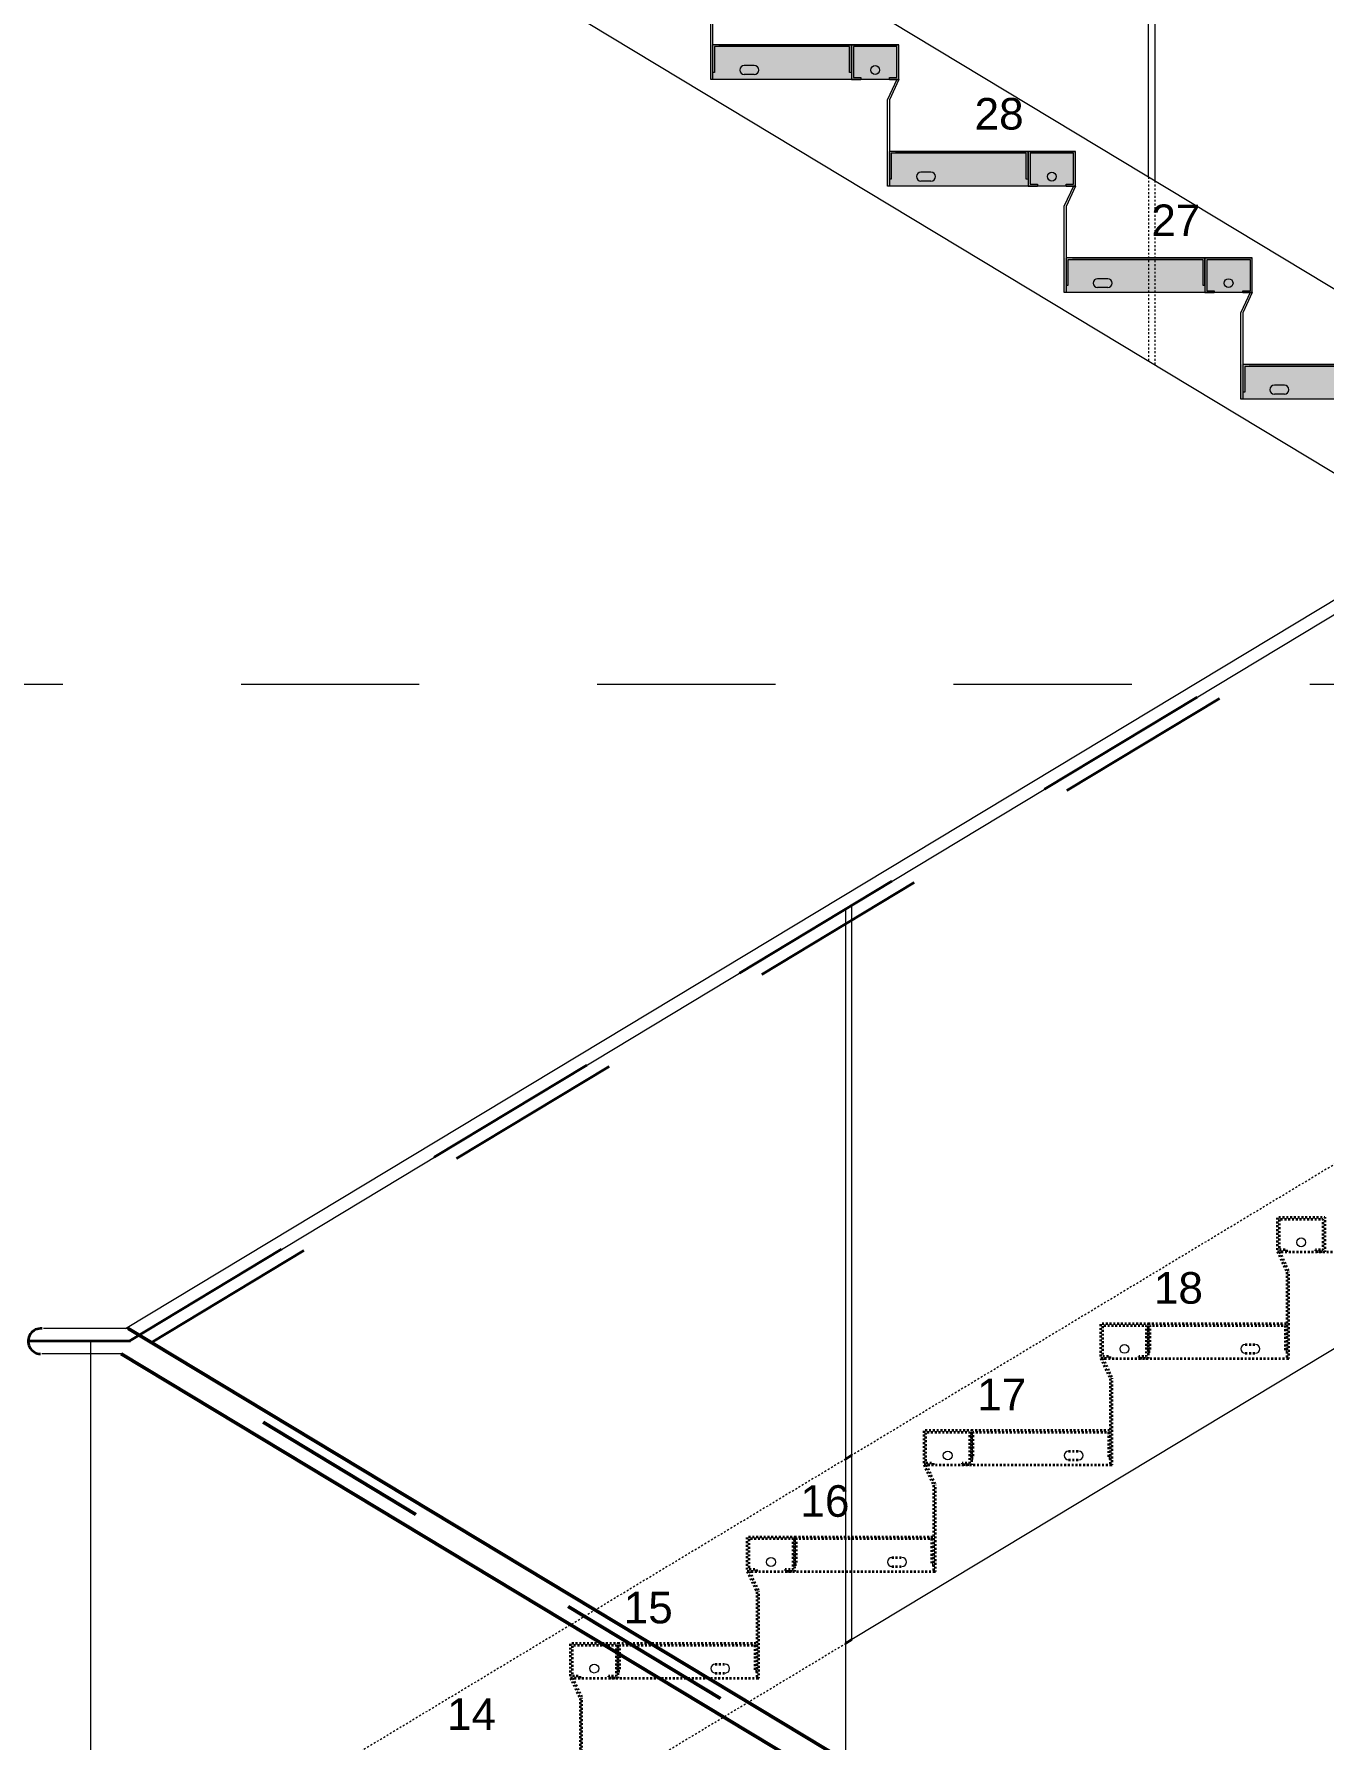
# Model space of a CAD drawing. Header units: millimetres. Extents: x -48147 to 1468943, y -496296 to 18123.
# Drawn here: x 1417504 to 1419547, y -488918 to -486216 of the extents above; entities that cross this region are included whole.
import ezdxf
from ezdxf.enums import TextEntityAlignment as Align

# ---------------------------------------------------------------- set-up
doc = ezdxf.new("R2010")
doc.units = ezdxf.units.MM
doc.header["$MEASUREMENT"] = 0
for name, pattern in [('3MM-HIDDEN', [6, 3, -3]), ('Dashed', [2822.222233, 1411.111116, -1411.111116]), ('Double Dashed', [1093.611073, 529.166651, -211.666656, 141.111112, -211.666656]), ('Wipeout_Contour', [1000, 0, -1000])]:
    doc.linetypes.add(name, pattern=pattern)
for name, color, linetype, lineweight, true_color in [('0_Pen_No__105', 7, 'Continuous', 15, 0xa6a6a6), ('A-30-M_Stair_Pen_No__102', 7, 'Continuous', 15, 0xcccccc), ('A-30-M_Stair_Pen_No__81', 7, 'Continuous', 20, 0x6a6a6a), ('A-30-M_Stair_Pen_No__82', 7, 'Continuous', 20, 0xaaaaaa), ('New_A-15-MG_Structural_Grid_Phase_2_Pen_No__222', 7, 'Continuous', 13, 0x65af33)]:
    doc.layers.add(name, color=color, linetype=linetype, lineweight=lineweight, true_color=true_color)
for name, color, linetype, lineweight in [('A-20-M_Floor_Slab_Pen_No__101', 252, 'Continuous', 15), ('A-20-M_Floor_Slab_Pen_No__121', 255, 'Continuous', 0), ('A-230-M_FLOOR.IFC Import_Pen_No__89', 8, 'Continuous', 20), ('A-30-M_Stair_Pen_No__22', 8, 'Continuous', 50), ('A-30-M_Stair_Pen_No__42', 8, 'Continuous', 35), ('New_A-20-M_Ceiling_Pen_No__89', 8, 'Continuous', 20), ('New_A-25-M_Wall_Int_Pen_No__87', 8, 'Continuous', 20), ('New_A-30-M_Stair_Pen_No__1', 7, 'Continuous', 13), ('New_A-30-M_Stair_Pen_No__171', 1, 'Continuous', 5), ('New_A-30-M_Stair_Pen_No__192', 7, 'Continuous', 13), ('New_A-30-M_Stair_Pen_No__42', 8, 'Continuous', 35), ('S-280-M_STRUCT_FRAME.IFC Import_Pen_No__90', 8, 'Continuous', 20)]:
    doc.layers.add(name, color=color, linetype=linetype, lineweight=lineweight)
for name, color, linetype in [('A-230-M_FLOOR.IFC Import', 7, 'Continuous'), ('A-95-P_Drawing', 7, 'Continuous'), ('New_A-15-MG_Structural_Grid_Phase_2', 7, 'Continuous'), ('New_A-20-M_Ceiling', 7, 'Continuous'), ('New_A-20-M_Floor_Slab', 7, 'Continuous'), ('New_A-25-M_Wall_Int', 7, 'Continuous'), ('New_A-30-M_Stair', 7, 'Continuous'), ('S-280-M_STRUCT_FRAME.IFC Import', 7, 'Continuous')]:
    doc.layers.add(name, color=color, linetype=linetype)
doc.styles.add('GENERATED_STYLE_2', font='')
doc.styles.get('GENERATED_STYLE_2').set_extended_font_data('Swis721 BT')

# ---------------------------------------------------------------- blocks, each defined once
blk = doc.blocks.new('Section Elem_48_1', base_point=(1411454.5, -491295.5))
at = {"color": 254, "linetype": 'Wipeout_Contour', "lineweight": 0, "ltscale": 5995341.03272038}
blk.add_wipeout([(1415610.4, -487245.5), (1415610.4, -487545.5), (1418890.9, -487545.5), (1419388.7, -487245.5)], dxfattribs=at).dxf.layer = 'New_A-20-M_Floor_Slab'
blk = doc.blocks.new('Section Elem_200_1', base_point=(1411454.5, -491295.5))
at = {"color": 254, "linetype": 'Wipeout_Contour', "lineweight": 0, "ltscale": 46471398.40037728}
blk.add_wipeout([(1415610.4, -487245.5), (1419388.7, -487245.5), (1420601.9, -486514.4), (1420676.9, -486514.4), (1420676.9, -486514.5), (1420676.9, -487245.5), (1420874, -487245.5), (1420881.9, -487240.8), (1420881.9, -487245.5), (1421181.9, -487245.5), (1421181.9, -484670.5), (1418310.9, -484670.5), (1417201.9, -485338.9), (1416984.9, -485474.5), (1416984.9, -485507.6), (1416976.9, -485507.6), (1416976.9, -485474.5), (1416957, -485486.5), (1416957, -485518), (1416959.2, -485523.4), (1416964.6, -485525.6), (1417027.1, -485525.6), (1417027.1, -485536.5), (1416880.7, -485536.5), (1416880.7, -485525.6), (1416943.1, -485525.6), (1416948.5, -485523.4), (1416950.7, -485518), (1416950.7, -485490.3), (1416921.9, -485507.6), (1415610.4, -485507.6)], dxfattribs=at).dxf.layer = 'New_A-25-M_Wall_Int'
at = {"layer": 'New_A-25-M_Wall_Int_Pen_No__87', "linetype": 'Continuous'}
blk.add_line((1415610.4, -487245.5), (1419388.7, -487245.5), dxfattribs=at)
blk = doc.blocks.new('Section Elem_299_1', base_point=(1411454.5, -491295.5))
at = {"color": 254, "linetype": 'Wipeout_Contour', "lineweight": 0, "ltscale": 5994134.799866906}
blk.add_wipeout([(1417521.9, -488370.7), (1415610.4, -488370.7), (1415610.4, -489265.8), (1417521.9, -489265.8)], dxfattribs=at).dxf.layer = 'New_A-30-M_Stair'
at = {"color": 254, "linetype": 'Wipeout_Contour', "lineweight": 0, "ltscale": 6001343.76304096}
blk.add_wipeout([(1418641.9, -488595.4), (1418408.4, -488736.1), (1418408.5, -488736.2), (1418641.9, -488595.5)], dxfattribs=at).dxf.layer = 'New_A-30-M_Stair'
at = {"color": 254, "linetype": 'Wipeout_Contour', "lineweight": 0, "ltscale": 6003283.470736679}
blk.add_wipeout([(1418921.9, -489045.7), (1418641.9, -488877), (1418641.9, -489772), (1418921.9, -489940.8)], dxfattribs=at).dxf.layer = 'New_A-30-M_Stair'
at = {"color": 254, "linetype": 'Wipeout_Contour', "lineweight": 0, "ltscale": 11995867.35877579}
blk.add_wipeout([(1417521.9, -489265.8), (1417626.9, -489202.5), (1417634.9, -489197.6), (1417634.9, -488356.9), (1417634.9, -488356.8), (1417634.9, -488307.3), (1417798.4, -488204.1), (1417521.9, -488370.7)], dxfattribs=at).dxf.layer = 'New_A-30-M_Stair'
at = {"color": 254, "linetype": 'Wipeout_Contour', "lineweight": 0, "ltscale": 6002113.181327321}
blk.add_wipeout([(1418641.9, -488595.5), (1418921.9, -488426.8), (1418921.9, -488426.7), (1418641.9, -488595.4)], dxfattribs=at).dxf.layer = 'New_A-30-M_Stair'
at = {"color": 254, "linetype": 'Wipeout_Contour', "lineweight": 0, "ltscale": 6002952.496671389}
blk.add_wipeout([(1418921.9, -488426.8), (1419201.9, -488258), (1419201.9, -488257.9), (1418921.9, -488426.7)], dxfattribs=at).dxf.layer = 'New_A-30-M_Stair'
at = {"color": 254, "linetype": 'Wipeout_Contour', "lineweight": 0, "ltscale": 5993550.81436906}
blk.add_wipeout([(1417521.9, -488370.6), (1415610.4, -488370.6), (1415610.4, -488370.7), (1417521.9, -488370.7)], dxfattribs=at).dxf.layer = 'New_A-30-M_Stair'
at = {"color": 254, "linetype": 'Wipeout_Contour', "lineweight": 0, "ltscale": 6003791.979505398}
blk.add_wipeout([(1419201.9, -488258), (1419481.9, -488089.3), (1419481.9, -488089.2), (1419201.9, -488257.9)], dxfattribs=at).dxf.layer = 'New_A-30-M_Stair'
at = {"color": 254, "linetype": 'Wipeout_Contour', "lineweight": 0, "ltscale": 5997581.97541862}
blk.add_wipeout([(1417521.9, -488370.6), (1417521.9, -488370.7), (1417798.5, -488204), (1417801.9, -488201.9)], dxfattribs=at).dxf.layer = 'New_A-30-M_Stair'
at = {"layer": 'New_A-30-M_Stair_Pen_No__1', "linetype": 'Continuous'}
blk.add_line((1415610.4, -488370.6), (1417521.9, -488370.6), dxfattribs=at)
at = {"color": 254, "linetype": 'Wipeout_Contour', "lineweight": 0, "ltscale": 6004631.629759104}
blk.add_wipeout([(1419481.9, -488089.3), (1419761.9, -487920.5), (1419761.9, -487920.4), (1419481.9, -488089.2)], dxfattribs=at).dxf.layer = 'New_A-30-M_Stair'
at = {"color": 254, "linetype": 'Wipeout_Contour', "lineweight": 0, "ltscale": 4498217.896825155}
blk.add_wipeout([(1417653.3, -488370.6), (1417642.9, -488356.8), (1417642.8, -488356.8)], dxfattribs=at).dxf.layer = 'New_A-30-M_Stair'
at = {"color": 254, "linetype": 'Wipeout_Contour', "lineweight": 0, "ltscale": 4498170.44341221}
blk.add_wipeout([(1417642.9, -488356.8), (1417642.9, -488307.3), (1417642.8, -488307.3)], dxfattribs=at).dxf.layer = 'New_A-30-M_Stair'
at = {"color": 254, "linetype": 'Wipeout_Contour', "lineweight": 0, "ltscale": 4498187.742752837}
blk.add_wipeout([(1417642.9, -488356.8), (1417642.8, -488307.3), (1417642.8, -488356.8)], dxfattribs=at).dxf.layer = 'New_A-30-M_Stair'
at = {"color": 254, "linetype": 'Wipeout_Contour', "lineweight": 0, "ltscale": 4498271.610155072}
blk.add_wipeout([(1417642.9, -488307.3), (1417801.9, -488201.9), (1417642.8, -488307.3)], dxfattribs=at).dxf.layer = 'New_A-30-M_Stair'
at = {"color": 254, "linetype": 'Wipeout_Contour', "lineweight": 0, "ltscale": 4498210.000382439}
blk.add_wipeout([(1417653.3, -488370.6), (1417642.8, -488356.8), (1417635, -488356.8)], dxfattribs=at).dxf.layer = 'New_A-30-M_Stair'
at = {"color": 254, "linetype": 'Wipeout_Contour', "lineweight": 0, "ltscale": 4498162.879520569}
blk.add_wipeout([(1417642.8, -488356.8), (1417642.8, -488307.3), (1417635, -488307.3)], dxfattribs=at).dxf.layer = 'New_A-30-M_Stair'
at = {"color": 254, "linetype": 'Wipeout_Contour', "lineweight": 0, "ltscale": 4498172.815712992}
blk.add_wipeout([(1417642.8, -488356.8), (1417635, -488307.3), (1417635, -488356.8)], dxfattribs=at).dxf.layer = 'New_A-30-M_Stair'
at = {"color": 254, "linetype": 'Wipeout_Contour', "lineweight": 0, "ltscale": 4498264.069060641}
blk.add_wipeout([(1417642.8, -488307.3), (1417801.9, -488201.9), (1417635, -488307.3)], dxfattribs=at).dxf.layer = 'New_A-30-M_Stair'
at = {"color": 254, "linetype": 'Wipeout_Contour', "lineweight": 0, "ltscale": 4498202.905736418}
blk.add_wipeout([(1417653.3, -488370.6), (1417635, -488356.8), (1417634.9, -488356.8)], dxfattribs=at).dxf.layer = 'New_A-30-M_Stair'
at = {"color": 254, "linetype": 'Wipeout_Contour', "lineweight": 0, "ltscale": 4498147.952487359}
blk.add_wipeout([(1417635, -488356.8), (1417635, -488307.3), (1417634.9, -488307.3)], dxfattribs=at).dxf.layer = 'New_A-30-M_Stair'
at = {"color": 254, "linetype": 'Wipeout_Contour', "lineweight": 0, "ltscale": 4498165.2518878}
blk.add_wipeout([(1417635, -488356.8), (1417634.9, -488307.3), (1417634.9, -488356.8)], dxfattribs=at).dxf.layer = 'New_A-30-M_Stair'
at = {"color": 254, "linetype": 'Wipeout_Contour', "lineweight": 0, "ltscale": 4498256.616165702}
blk.add_wipeout([(1417635, -488307.3), (1417801.9, -488201.9), (1417634.9, -488307.3)], dxfattribs=at).dxf.layer = 'New_A-30-M_Stair'
at = {"color": 254, "linetype": 'Wipeout_Contour', "lineweight": 0, "ltscale": 7497259.346667795}
blk.add_wipeout([(1417642.9, -488307.4), (1417642.9, -488356.8), (1417653.3, -488370.6), (1417801.9, -488370.6), (1417801.9, -488202)], dxfattribs=at).dxf.layer = 'New_A-30-M_Stair'
at = {"color": 254, "linetype": 'Wipeout_Contour', "lineweight": 0, "ltscale": 5998643.515026594}
blk.add_wipeout([(1417801.9, -488370.6), (1418081.9, -488539.4), (1418081.9, -488033.2), (1417801.9, -488202)], dxfattribs=at).dxf.layer = 'New_A-30-M_Stair'
at = {"color": 254, "linetype": 'Wipeout_Contour', "lineweight": 0, "ltscale": 5999702.597392959}
blk.add_wipeout([(1418081.9, -488539.4), (1418361.9, -488708.1), (1418361.9, -487864.5), (1418081.9, -488033.2)], dxfattribs=at).dxf.layer = 'New_A-30-M_Stair'
at = {"color": 254, "linetype": 'Wipeout_Contour', "lineweight": 0, "ltscale": 5997772.115079066}
blk.add_wipeout([(1417642.9, -488307.4), (1417801.9, -488202), (1417801.9, -488201.9), (1417642.9, -488307.3)], dxfattribs=at).dxf.layer = 'New_A-30-M_Stair'
at = {"color": 254, "linetype": 'Wipeout_Contour', "lineweight": 0, "ltscale": 7500919.01672959}
blk.add_wipeout([(1418641.9, -487695.7), (1418361.9, -487864.5), (1418361.9, -488708.1), (1418408.4, -488736.1), (1418641.9, -488595.4)], dxfattribs=at).dxf.layer = 'New_A-30-M_Stair'
at = {"color": 254, "linetype": 'Wipeout_Contour', "lineweight": 0, "ltscale": 5998423.746164233}
blk.add_wipeout([(1417801.9, -488202), (1418081.9, -488033.2), (1418081.9, -488033.1), (1417801.9, -488201.9)], dxfattribs=at).dxf.layer = 'New_A-30-M_Stair'
at = {"layer": 'New_A-30-M_Stair_Pen_No__1', "linetype": 'Continuous'}
for p in [(1417634.9, -488307.3), (1417635, -488307.3), (1417642.8, -488307.3), (1417642.9, -488307.3)]:
    blk.add_line(p, (1417801.9, -488201.9), dxfattribs=at)
at = {"color": 254, "linetype": 'Wipeout_Contour', "lineweight": 0, "ltscale": 6001527.787275897}
blk.add_wipeout([(1418641.9, -488595.4), (1418921.9, -488426.7), (1418921.9, -487527), (1418641.9, -487695.7)], dxfattribs=at).dxf.layer = 'New_A-30-M_Stair'
at = {"color": 254, "linetype": 'Wipeout_Contour', "lineweight": 0, "ltscale": 5999263.127538931}
blk.add_wipeout([(1418081.9, -488033.2), (1418361.9, -487864.5), (1418361.9, -487864.4), (1418081.9, -488033.1)], dxfattribs=at).dxf.layer = 'New_A-30-M_Stair'
at = {"color": 254, "linetype": 'Wipeout_Contour', "lineweight": 0, "ltscale": 6002004.58567966}
blk.add_wipeout([(1418641.9, -488877), (1418361.9, -488708.2), (1418361.9, -489603.3), (1418641.9, -489772)], dxfattribs=at).dxf.layer = 'New_A-30-M_Stair'
at = {"layer": 'New_A-30-M_Stair_Pen_No__1', "linetype": 'Continuous'}
blk.add_line((1417801.9, -488201.9), (1418081.9, -488033.1), dxfattribs=at)
at = {"color": 254, "linetype": 'Wipeout_Contour', "lineweight": 0, "ltscale": 6002367.386878802}
blk.add_wipeout([(1418921.9, -488426.7), (1419201.9, -488257.9), (1419201.9, -487358.2), (1418921.9, -487527)], dxfattribs=at).dxf.layer = 'New_A-30-M_Stair'
at = {"color": 254, "linetype": 'Wipeout_Contour', "lineweight": 0, "ltscale": 6000102.676437884}
blk.add_wipeout([(1418361.9, -487864.5), (1418641.9, -487695.7), (1418641.9, -487695.6), (1418361.9, -487864.4)], dxfattribs=at).dxf.layer = 'New_A-30-M_Stair'
at = {"color": 254, "linetype": 'Wipeout_Contour', "lineweight": 0, "ltscale": 6000725.713057533}
blk.add_wipeout([(1418081.9, -489434.5), (1418361.9, -489603.3), (1418361.9, -488708.2), (1418081.9, -488539.5)], dxfattribs=at).dxf.layer = 'New_A-30-M_Stair'
at = {"color": 254, "linetype": 'Wipeout_Contour', "lineweight": 0, "ltscale": 6002699.670785192}
blk.add_wipeout([(1418641.9, -488877), (1418921.9, -489045.7), (1418921.9, -489045.6), (1418641.9, -488876.9)], dxfattribs=at).dxf.layer = 'New_A-30-M_Stair'
at = {"layer": 'New_A-30-M_Stair_Pen_No__1', "linetype": 'Continuous'}
blk.add_line((1418081.9, -488033.1), (1418361.9, -487864.4), dxfattribs=at)
at = {"color": 254, "linetype": 'Wipeout_Contour', "lineweight": 0, "ltscale": 6003207.153908448}
blk.add_wipeout([(1419201.9, -488257.9), (1419481.9, -488089.2), (1419481.9, -487189.5), (1419201.9, -487358.2)], dxfattribs=at).dxf.layer = 'New_A-30-M_Stair'
at = {"color": 254, "linetype": 'Wipeout_Contour', "lineweight": 0, "ltscale": 6000942.392866068}
blk.add_wipeout([(1418641.9, -487695.7), (1418921.9, -487527), (1418921.9, -487526.9), (1418641.9, -487695.6)], dxfattribs=at).dxf.layer = 'New_A-30-M_Stair'
at = {"color": 254, "linetype": 'Wipeout_Contour', "lineweight": 0, "ltscale": 5999446.852808069}
blk.add_wipeout([(1418081.9, -488539.5), (1417801.9, -488370.7), (1417801.9, -489265.8), (1418081.9, -489434.5)], dxfattribs=at).dxf.layer = 'New_A-30-M_Stair'
at = {"color": 254, "linetype": 'Wipeout_Contour', "lineweight": 0, "ltscale": 6001420.86267349}
blk.add_wipeout([(1418361.9, -488708.2), (1418641.9, -488877), (1418641.9, -488876.9), (1418361.9, -488708.1)], dxfattribs=at).dxf.layer = 'New_A-30-M_Stair'
at = {"layer": 'New_A-30-M_Stair_Pen_No__1', "linetype": 'Continuous'}
blk.add_line((1418361.9, -487864.4), (1418641.9, -487695.6), dxfattribs=at)
at = {"color": 254, "linetype": 'Wipeout_Contour', "lineweight": 0, "ltscale": 6004047.088294584}
blk.add_wipeout([(1419481.9, -488089.2), (1419761.9, -487920.4), (1419761.9, -487020.7), (1419481.9, -487189.5)], dxfattribs=at).dxf.layer = 'New_A-30-M_Stair'
at = {"color": 254, "linetype": 'Wipeout_Contour', "lineweight": 0, "ltscale": 6001782.276728073}
blk.add_wipeout([(1418921.9, -487527), (1419201.9, -487358.2), (1419201.9, -487358.1), (1418921.9, -487526.9)], dxfattribs=at).dxf.layer = 'New_A-30-M_Stair'
at = {"color": 254, "linetype": 'Wipeout_Contour', "lineweight": 0, "ltscale": 5998526.410438105}
blk.add_wipeout([(1417653.3, -489265.8), (1417801.9, -489265.8), (1417801.9, -488370.7), (1417653.3, -488370.7)], dxfattribs=at).dxf.layer = 'New_A-30-M_Stair'
at = {"color": 254, "linetype": 'Wipeout_Contour', "lineweight": 0, "ltscale": 6000142.067032392}
blk.add_wipeout([(1418081.9, -488539.5), (1418361.9, -488708.2), (1418361.9, -488708.1), (1418081.9, -488539.4)], dxfattribs=at).dxf.layer = 'New_A-30-M_Stair'
at = {"color": 254, "linetype": 'Wipeout_Contour', "lineweight": 0, "ltscale": 4501186.522185448}
blk.add_wipeout([(1418641.9, -488595.5), (1418408.5, -488736.2), (1418641.9, -488876.9)], dxfattribs=at).dxf.layer = 'New_A-30-M_Stair'
at = {"layer": 'New_A-30-M_Stair_Pen_No__1', "linetype": 'Continuous'}
blk.add_line((1418641.9, -487695.6), (1418921.9, -487526.9), dxfattribs=at)
at = {"color": 254, "linetype": 'Wipeout_Contour', "lineweight": 0, "ltscale": 6002622.327953619}
blk.add_wipeout([(1419201.9, -487358.2), (1419481.9, -487189.5), (1419481.9, -487189.4), (1419201.9, -487358.1)], dxfattribs=at).dxf.layer = 'New_A-30-M_Stair'
at = {"color": 254, "linetype": 'Wipeout_Contour', "lineweight": 0, "ltscale": 7497906.793094684}
blk.add_wipeout([(1417634.9, -489251.9), (1417651.3, -489265.8), (1417653.3, -489265.8), (1417653.3, -488370.7), (1417634.9, -488356.9)], dxfattribs=at).dxf.layer = 'New_A-30-M_Stair'
at = {"color": 254, "linetype": 'Wipeout_Contour', "lineweight": 0, "ltscale": 5998863.28379457}
blk.add_wipeout([(1417801.9, -488370.7), (1418081.9, -488539.5), (1418081.9, -488539.4), (1417801.9, -488370.6)], dxfattribs=at).dxf.layer = 'New_A-30-M_Stair'
at = {"color": 254, "linetype": 'Wipeout_Contour', "lineweight": 0, "ltscale": 7502819.512474227}
blk.add_wipeout([(1418641.9, -488595.5), (1418641.9, -488876.9), (1418646.7, -488879.8), (1418921.9, -488713.9), (1418921.9, -488426.8)], dxfattribs=at).dxf.layer = 'New_A-30-M_Stair'
at = {"layer": 'New_A-30-M_Stair_Pen_No__1', "linetype": 'Continuous'}
for p, q in [((1418921.9, -487526.9), (1419201.9, -487358.1)), ((1418361.9, -488708.1), (1418081.9, -488539.4)), ((1418408.5, -488736.2), (1418641.9, -488595.5)), ((1418641.9, -488876.9), (1418361.9, -488708.1)), ((1418921.9, -489045.6), (1418641.9, -488876.9))]:
    blk.add_line(p, q, dxfattribs=at)
at = {"color": 254, "linetype": 'Wipeout_Contour', "lineweight": 0, "ltscale": 6003462.546472446}
blk.add_wipeout([(1419481.9, -487189.5), (1419761.9, -487020.7), (1419761.9, -487020.6), (1419481.9, -487189.4)], dxfattribs=at).dxf.layer = 'New_A-30-M_Stair'
at = {"color": 254, "linetype": 'Wipeout_Contour', "lineweight": 0, "ltscale": 6003139.476015134}
blk.add_wipeout([(1418921.9, -488426.8), (1418921.9, -488713.9), (1419201.9, -488545.1), (1419201.9, -488258)], dxfattribs=at).dxf.layer = 'New_A-30-M_Stair'
at = {"color": 254, "linetype": 'Wipeout_Contour', "lineweight": 0, "ltscale": 5997942.852626073}
blk.add_wipeout([(1417653.3, -488370.7), (1417801.9, -488370.7), (1417801.9, -488370.6), (1417653.3, -488370.6)], dxfattribs=at).dxf.layer = 'New_A-30-M_Stair'
at = {"layer": 'New_A-30-M_Stair_Pen_No__1', "linetype": 'Continuous'}
for p, q in [((1419481.9, -487189.4), (1419761.9, -487020.6)), ((1419201.9, -487358.1), (1419481.9, -487189.4)), ((1418081.9, -488539.4), (1417801.9, -488370.6)), ((1418641.9, -488595.5), (1418921.9, -488426.8)), ((1418646.7, -488879.8), (1418921.9, -488713.9))]:
    blk.add_line(p, q, dxfattribs=at)
at = {"color": 254, "linetype": 'Wipeout_Contour', "lineweight": 0, "ltscale": 6003978.868110752}
blk.add_wipeout([(1419201.9, -488258), (1419201.9, -488545.1), (1419481.9, -488376.4), (1419481.9, -488089.3)], dxfattribs=at).dxf.layer = 'New_A-30-M_Stair'
at = {"color": 254, "linetype": 'Wipeout_Contour', "lineweight": 0, "ltscale": 5997618.033966072}
blk.add_wipeout([(1417634.9, -488356.9), (1417653.3, -488370.7), (1417653.3, -488370.6), (1417634.9, -488356.8)], dxfattribs=at).dxf.layer = 'New_A-30-M_Stair'
at = {"layer": 'New_A-30-M_Stair_Pen_No__1', "linetype": 'Continuous'}
for p, q in [((1417521.9, -488370.6), (1417801.9, -488201.9)), ((1418921.9, -488426.8), (1419201.9, -488258)), ((1417634.9, -488356.8), (1417634.9, -488307.3)), ((1417642.9, -488356.8), (1417642.9, -488307.3)), ((1417653.3, -488370.6), (1417634.9, -488356.8)), ((1417634.9, -489251.9), (1417634.9, -488356.9)), ((1417653.3, -488370.6), (1417635, -488356.8)), ((1417653.3, -488370.6), (1417642.8, -488356.8)), ((1417653.3, -488370.6), (1417642.9, -488356.8)), ((1417801.9, -488370.6), (1417653.3, -488370.6)), ((1418921.9, -488713.9), (1419201.9, -488545.1))]:
    blk.add_line(p, q, dxfattribs=at)
at = {"color": 254, "linetype": 'Wipeout_Contour', "lineweight": 0, "ltscale": 6004818.427659819}
blk.add_wipeout([(1419481.9, -488089.3), (1419481.9, -488376.4), (1419761.9, -488207.6), (1419761.9, -487920.5)], dxfattribs=at).dxf.layer = 'New_A-30-M_Stair'
at = {"layer": 'New_A-30-M_Stair_Pen_No__1', "linetype": 'Continuous'}
for p, q in [((1419481.9, -488089.3), (1419761.9, -487920.5)), ((1419201.9, -488258), (1419481.9, -488089.3)), ((1419481.9, -488376.4), (1419761.9, -488207.6)), ((1419201.9, -488545.1), (1419481.9, -488376.4))]:
    blk.add_line(p, q, dxfattribs=at)
blk = doc.blocks.new('Section Elem_408_1', base_point=(1411454.5, -491295.5))
at = {"color": 254, "linetype": 'Wipeout_Contour', "lineweight": 0, "ltscale": 7506925.855121833}
blk.add_wipeout([(1418921.9, -488713.9), (1418910.9, -488720.5), (1420656.9, -488720.5), (1420656.9, -488695.5), (1418952.4, -488695.5)], dxfattribs=at).dxf.layer = 'New_A-20-M_Ceiling'
at = {"layer": 'New_A-20-M_Ceiling_Pen_No__89', "linetype": 'Continuous'}
for p, q in [((1418952.4, -488695.5), (1420656.9, -488695.5)), ((1418910.9, -488720.5), (1420656.9, -488720.5))]:
    blk.add_line(p, q, dxfattribs=at)
blk = doc.blocks.new('Section Elem_472_1', base_point=(1411454.5, -491295.5))
at = {"color": 254, "linetype": 'Wipeout_Contour', "lineweight": 0, "ltscale": 16481193.77004752}
blk.add_wipeout([(1415610.4, -487695.5), (1415610.4, -488370.6), (1417521.9, -488370.6), (1417801.9, -488201.9), (1417801.9, -487999.9), (1415661.1, -487999.9), (1415661.1, -487989.2), (1417801.9, -487989.2), (1417801.9, -487706.2), (1415661.1, -487706.2), (1415661.1, -487695.5)], dxfattribs=at).dxf.layer = 'New_A-25-M_Wall_Int'
at = {"layer": 'New_A-25-M_Wall_Int_Pen_No__87', "linetype": 'Continuous'}
for p, q in [((1417801.9, -487706.2), (1417801.9, -487989.2)), ((1417801.9, -487999.9), (1417801.9, -488201.9))]:
    blk.add_line(p, q, dxfattribs=at)
blk = doc.blocks.new('Section Elem_506_1', base_point=(1411454.5, -491295.5))
at = {"color": 254, "linetype": 'Wipeout_Contour', "lineweight": 0, "ltscale": 69153841.74764153}
blk.add_wipeout([(1418952.4, -488695.5), (1422974.6, -488695.5), (1422974.6, -487695.5), (1422964.8, -487695.5), (1422964.8, -487706.2), (1422915.6, -487706.2), (1422909.3, -487708.8), (1422906.7, -487715.1), (1422906.7, -487980.3), (1422909.3, -487986.6), (1422915.6, -487989.2), (1422964.8, -487989.2), (1422964.8, -487999.9), (1422841.4, -487999.9), (1422841.4, -487989.2), (1422890.7, -487989.2), (1422897, -487986.6), (1422899.6, -487980.3), (1422899.6, -487715.1), (1422897, -487708.8), (1422890.7, -487706.2), (1422841.4, -487706.2), (1422841.4, -487695.5), (1421353.6, -487695.5), (1421353.6, -487707), (1421281.7, -487707), (1421274.5, -487710), (1421271.5, -487717.2), (1421271.5, -488028.8), (1421274.5, -488036), (1421281.7, -488039), (1421353.6, -488039), (1421353.6, -488050.5), (1421182.1, -488050.5), (1421182.1, -488039), (1421253.9, -488039), (1421261.1, -488036), (1421264.1, -488028.8), (1421264.1, -487717.2), (1421261.1, -487710), (1421253.9, -487707), (1421182.1, -487707), (1421182.1, -487695.5), (1421132.1, -487695.5), (1421132.1, -487999.9), (1420106.6, -487999.9)], dxfattribs=at).dxf.layer = 'New_A-25-M_Wall_Int'
at = {"color": 254, "linetype": 'Wipeout_Contour', "lineweight": 0, "ltscale": 4498688.706700534}
blk.add_wipeout([(1417801.9, -488201.9), (1418137, -487999.9), (1417801.9, -487999.9)], dxfattribs=at).dxf.layer = 'New_A-25-M_Wall_Int'
at = {"color": 254, "linetype": 'Wipeout_Contour', "lineweight": 0, "ltscale": 18038000.64967246}
blk.add_wipeout([(1418910.9, -488720.5), (1418646.7, -488879.8), (1420956.9, -490272.1), (1420956.9, -490272.2), (1420956.9, -491171.9), (1420956.9, -491172), (1420881.9, -491126.8), (1420881.9, -491186.8), (1420891.9, -491186.8), (1420891.9, -491295.5), (1422974.6, -491295.5), (1422974.6, -488720.5)], dxfattribs=at).dxf.layer = 'New_A-25-M_Wall_Int'
blk = doc.blocks.new('Section Elem_671_1', base_point=(1411454.5, -491295.5))
at = {"color": 254, "linetype": 'Wipeout_Contour', "lineweight": 0, "ltscale": 5998654.852905458}
blk.add_wipeout([(1418609.5, -487715.1), (1417801.9, -487715.1), (1417801.9, -487980.3), (1418169.5, -487980.3)], dxfattribs=at).dxf.layer = 'S-280-M_STRUCT_FRAME.IFC Import'
at = {"color": 254, "linetype": 'Wipeout_Contour', "lineweight": 0, "ltscale": 5998903.700560286}
blk.add_wipeout([(1417801.9, -487708.8), (1417801.9, -487715.1), (1418609.5, -487715.1), (1418620, -487708.8)], dxfattribs=at).dxf.layer = 'S-280-M_STRUCT_FRAME.IFC Import'
at = {"color": 254, "linetype": 'Wipeout_Contour', "lineweight": 0, "ltscale": 5998405.01716972}
blk.add_wipeout([(1417801.9, -487980.3), (1417801.9, -487986.6), (1418159.1, -487986.6), (1418169.5, -487980.3)], dxfattribs=at).dxf.layer = 'S-280-M_STRUCT_FRAME.IFC Import'
at = {"color": 254, "linetype": 'Wipeout_Contour', "lineweight": 0, "ltscale": 5994875.621794879}
blk.add_wipeout([(1418642.1, -487695.5), (1415661.1, -487695.5), (1415661.1, -487706.2), (1418624.3, -487706.2)], dxfattribs=at).dxf.layer = 'S-280-M_STRUCT_FRAME.IFC Import'
at = {"color": 254, "linetype": 'Wipeout_Contour', "lineweight": 0, "ltscale": 5998396.830199305}
blk.add_wipeout([(1417801.9, -487986.6), (1417801.9, -487989.2), (1418154.7, -487989.2), (1418159.1, -487986.6)], dxfattribs=at).dxf.layer = 'S-280-M_STRUCT_FRAME.IFC Import'
at = {"color": 254, "linetype": 'Wipeout_Contour', "lineweight": 0, "ltscale": 5998911.870157693}
blk.add_wipeout([(1417801.9, -487706.2), (1417801.9, -487708.8), (1418620, -487708.8), (1418624.3, -487706.2)], dxfattribs=at).dxf.layer = 'S-280-M_STRUCT_FRAME.IFC Import'
at = {"color": 254, "linetype": 'Wipeout_Contour', "lineweight": 0, "ltscale": 5994336.391975239}
blk.add_wipeout([(1415661.1, -487989.2), (1415661.1, -487999.9), (1418137, -487999.9), (1418154.7, -487989.2)], dxfattribs=at).dxf.layer = 'S-280-M_STRUCT_FRAME.IFC Import'
at = {"layer": 'S-280-M_STRUCT_FRAME.IFC Import_Pen_No__90', "linetype": 'Continuous'}
for p, q in [((1415661.1, -487695.5), (1418642.1, -487695.5)), ((1415661.1, -487706.2), (1418624.3, -487706.2)), ((1417801.9, -487715.1), (1418609.5, -487715.1)), ((1415661.1, -487989.2), (1418154.7, -487989.2)), ((1417801.9, -487980.3), (1418169.5, -487980.3)), ((1415661.1, -487999.9), (1418137, -487999.9))]:
    blk.add_line(p, q, dxfattribs=at)
blk = doc.blocks.new('Section Elem_678_1', base_point=(1411454.5, -491295.5))
at = {"color": 254, "linetype": 'Wipeout_Contour', "lineweight": 0, "ltscale": 5995022.084846936}
blk.add_wipeout([(1415660.4, -487545.5), (1415660.4, -487695.5), (1418642.1, -487695.5), (1418890.9, -487545.5)], dxfattribs=at).dxf.layer = 'A-230-M_FLOOR.IFC Import'
at = {"layer": 'A-230-M_FLOOR.IFC Import_Pen_No__89', "linetype": 'Continuous'}
blk.add_line((1415660.4, -487545.5), (1418890.9, -487545.5), dxfattribs=at)
blk = doc.blocks.new('Standard grid marker[3]_1', base_point=(1418282.9, -469890.9))
at = {"layer": 'New_A-15-MG_Structural_Grid_Phase_2_Pen_No__222', "linetype": 'Double Dashed'}
blk.add_line((1418282.9, -470890.9), (1418282.9, -494295.5), dxfattribs=at)
at = {"layer": 'New_A-15-MG_Structural_Grid_Phase_2_Pen_No__222', "style": 'GENERATED_STYLE_2'}
for tag, p in [('AC_MarkerText_1_0', (1418282.9, -469354.1)), ('AC_MarkerText_1_1', (1418282.9, -495758.7))]:
    blk.add_attdef(tag, text='', height=350, rotation=360, dxfattribs=at).set_placement(p, align=Align.MIDDLE_CENTER)
blk = doc.blocks.new('S-34 Building Section_STORY_MARKER', base_point=(1411454.5, -491295.5))
at = {"layer": '0_Pen_No__105', "linetype": 'Dashed', "ltscale": 0.2}
blk.add_line((1387916.2, -487245.5), (1445948.4, -487245.5), dxfattribs=at)

msp = doc.modelspace()

# ---------------------------------------------------------------- block references
at = {"layer": 'New_A-20-M_Floor_Slab'}
msp.add_blockref('Section Elem_48_1', (1411454.5, -491295.5), dxfattribs=at)

# ---------------------------------------------------------------- next in the draw order: block references
at = {"layer": 'New_A-25-M_Wall_Int'}
msp.add_blockref('Section Elem_200_1', (1411454.5, -491295.5), dxfattribs=at)

# ---------------------------------------------------------------- next in the draw order: block references
at = {"layer": 'New_A-30-M_Stair'}
msp.add_blockref('Section Elem_299_1', (1411454.5, -491295.5), dxfattribs=at)

# ---------------------------------------------------------------- next in the draw order: block references
at = {"layer": 'New_A-20-M_Ceiling'}
msp.add_blockref('Section Elem_408_1', (1411454.5, -491295.5), dxfattribs=at)
at = {"layer": 'New_A-25-M_Wall_Int'}
msp.add_blockref('Section Elem_472_1', (1411454.5, -491295.5), dxfattribs=at)

# ---------------------------------------------------------------- next in the draw order: block references
msp.add_blockref('Section Elem_506_1', (1411454.5, -491295.5), dxfattribs=at)

# ---------------------------------------------------------------- next in the draw order: block references
at = {"layer": 'S-280-M_STRUCT_FRAME.IFC Import'}
msp.add_blockref('Section Elem_671_1', (1411454.5, -491295.5), dxfattribs=at)

# ---------------------------------------------------------------- next in the draw order: block references
at = {"layer": 'A-230-M_FLOOR.IFC Import'}
msp.add_blockref('Section Elem_678_1', (1411454.5, -491295.5), dxfattribs=at)

# ---------------------------------------------------------------- next in the draw order: hatches: boundary and pattern name
at = {"layer": 'A-20-M_Floor_Slab_Pen_No__121', "linetype": 'Continuous'}
msp.add_hatch(color=256, dxfattribs=at).paths.add_polyline_path([(1415593.9, -472397), (1421166, -472397), (1421166, -488695.5), (1418894.6, -488695.5), (1418894.6, -491288.4), (1415593.9, -491288.4)])

# ---------------------------------------------------------------- next in the draw order: block references
at = {"layer": 'New_A-15-MG_Structural_Grid_Phase_2', "color": 8, "linetype": 'Continuous', "lineweight": 15}
msp.add_blockref('Standard grid marker[3]_1', (1418282.9, -469890.9), dxfattribs=at)

# ---------------------------------------------------------------- next in the draw order: wipeouts: each hides what was drawn before it
at = {"color": 254, "linetype": 'Wipeout_Contour', "lineweight": 0, "ltscale": 5993244.109054232}
msp.add_wipeout([(1415048.3, -470752.6), (1422292.3, -470752.6), (1422292.3, -492986.9), (1415048.3, -492986.9)], dxfattribs=at).dxf.layer = 'A-95-P_Drawing'

# ---------------------------------------------------------------- next in the draw order: hatches: boundary and pattern name
at = {"layer": 'A-20-M_Floor_Slab_Pen_No__101', "linetype": 'Continuous'}
for points in [[(1418873.9, -486233), (1418575.9, -486233), (1418575.9, -486288), (1418873.9, -486288)], [(1419153.9, -486401.8), (1418855.9, -486401.8), (1418855.9, -486456.8), (1419153.9, -486456.8)], [(1419433.9, -486570.5), (1419135.9, -486570.5), (1419135.9, -486625.5), (1419433.9, -486625.5)], [(1419713.9, -486739.3), (1419415.9, -486739.3), (1419415.9, -486794.3), (1419713.9, -486794.3)]]:
    msp.add_hatch(color=256, dxfattribs=at).paths.add_polyline_path(points)

# ---------------------------------------------------------------- next in the draw order: linework, layer by layer
at = {"layer": 'A-30-M_Stair_Pen_No__102', "linetype": 'Continuous', "flags": 128}
msp.add_lwpolyline([(1417648.9, -488266.2), (1419878.3, -486922.6)], dxfattribs=at)
at = {"layer": 'A-30-M_Stair_Pen_No__22', "linetype": 'Continuous', "flags": 128}
for points in [[(1421013.2, -490291.2), (1417653.2, -488266.2)], [(1421002.1, -490331.2), (1417642.1, -488306.2)]]:
    msp.add_lwpolyline(points, dxfattribs=at)
at = {"layer": 'A-30-M_Stair_Pen_No__22', "linetype": 'Dashed', "ltscale": 0.2, "flags": 128}
msp.add_lwpolyline([(1421007.5, -490311.2), (1417654.4, -488286.2)], dxfattribs=at)
at = {"layer": 'A-30-M_Stair_Pen_No__42', "linetype": 'Dashed', "ltscale": 0.2, "flags": 128}
for points in [[(1417654.4, -488286.2), (1421014.4, -486261.2), (1421173.4, -486261.2)], [(1417689.8, -488288.3), (1420948.3, -486324.5)], [(1417656.4, -488286.2), (1417494.4, -488286.2)]]:
    msp.add_lwpolyline(points, dxfattribs=at)
at = {"layer": 'A-30-M_Stair_Pen_No__42', "linetype": 'Continuous', "flags": 128}
for points in [[(1418799.7, -488466.8), (1418789.7, -488472.9)], [(1418799.7, -488758.7), (1418789.7, -488764.8)]]:
    msp.add_lwpolyline(points, dxfattribs=at)
at = {"layer": 'A-30-M_Stair_Pen_No__42', "linetype": 'Continuous'}
msp.add_arc((1417514.5, -488286.2), 20.1, 83.8932, 268.612, dxfattribs=at)
at = {"layer": 'A-30-M_Stair_Pen_No__81', "linetype": 'Continuous', "flags": 128}
for points in [[(1417655.2, -488266.2), (1417518.6, -488266.2)], [(1417644.1, -488306.2), (1417516, -488306.2)]]:
    msp.add_lwpolyline(points, dxfattribs=at)
at = {"layer": 'A-30-M_Stair_Pen_No__82', "linetype": 'Continuous', "flags": 128}
for points in [[(1419269.7, -486442.4), (1419269.7, -485571.5), (1418199.7, -484926.7), (1418199.7, -485797.5)], [(1420478.8, -487463), (1417053.9, -485398.8), (1416994.6, -485398.8), (1416994.6, -485142.7), (1417053.9, -485142.7), (1417113.1, -485142.7), (1420354.7, -487096.3)], [(1420478.8, -487171.1), (1420478.8, -486261.2), (1420414.1, -486261.2), (1419279.7, -485577.6), (1419279.7, -486448.4)], [(1419869.7, -487095.8), (1419869.7, -488113.9), (1418799.7, -488758.7), (1418799.7, -487596), (1419749.6, -487023.5)], [(1418789.7, -490133.8), (1417713.9, -489485.4), (1417593.9, -489485.4), (1417593.9, -488285.4), (1417655.9, -488285.4), (1418789.7, -487602.1), (1418789.7, -489841.9)]]:
    msp.add_lwpolyline(points, dxfattribs=at)
at = {"layer": 'A-30-M_Stair_Pen_No__82', "linetype": '3MM-HIDDEN', "flags": 128}
for points in [[(1419269.7, -486442.4), (1419269.7, -486734.2)], [(1419279.7, -486448.4), (1419279.7, -486740.3)], [(1419869.7, -487822), (1418799.7, -488466.8)], [(1418789.7, -488472.9), (1417653.9, -489157.4), (1417593.9, -489157.4), (1417593.9, -489485.4), (1418789.7, -488764.8)]]:
    msp.add_lwpolyline(points, dxfattribs=at)
at = {"layer": 'New_A-30-M_Stair_Pen_No__192', "linetype": 'Continuous'}
for p, q in [((1418588.9, -486233), (1418873.9, -486233)), ((1418868.9, -486401.8), (1419153.9, -486401.8)), ((1419148.9, -486570.5), (1419433.9, -486570.5)), ((1419428.9, -486739.3), (1419713.9, -486739.3))]:
    msp.add_line(p, q, dxfattribs=at)
at = {"layer": 'New_A-30-M_Stair_Pen_No__192', "linetype": 'Continuous', "flags": 128}
for points in [[(1418578.9, -486151.4), (1418578.9, -486288), (1418575.9, -486288), (1418575.9, -486150.8)], [(1418798.9, -486275), (1418798.9, -486233), (1418578.9, -486233), (1418578.9, -486277)], [(1418798.9, -486277), (1418795.9, -486277), (1418795.9, -486236), (1418581.9, -486236), (1418581.9, -486277), (1418578.9, -486277)], [(1418858.9, -486288), (1418873.9, -486288), (1418873.9, -486233), (1418798.9, -486233), (1418798.9, -486288), (1418813.7, -486288)], [(1418858.9, -486288), (1418858.9, -486285), (1418870.9, -486285), (1418870.9, -486236), (1418801.9, -486236), (1418801.9, -486285), (1418813.7, -486285), (1418813.7, -486288)], [(1418644.9, -486266), (1418628.9, -486266)], [(1418873.9, -486288), (1418575.9, -486288)], [(1418644.9, -486280), (1418628.9, -486280)], [(1418870.6, -486288), (1418855.9, -486319.5)], [(1418873.9, -486288), (1418858.9, -486320.2)], [(1418858.9, -486320.2), (1418858.9, -486456.8), (1418855.9, -486456.8), (1418855.9, -486319.5)], [(1419078.9, -486443.8), (1419078.9, -486401.8), (1418858.9, -486401.8), (1418858.9, -486445.8)], [(1419138.9, -486456.8), (1419153.9, -486456.8), (1419153.9, -486401.8), (1419078.9, -486401.8), (1419078.9, -486456.8), (1419093.7, -486456.8)], [(1419078.9, -486445.8), (1419075.9, -486445.8), (1419075.9, -486404.8), (1418861.9, -486404.8), (1418861.9, -486445.8), (1418858.9, -486445.8)], [(1419138.9, -486456.8), (1419138.9, -486453.8), (1419150.9, -486453.8), (1419150.9, -486404.8), (1419081.9, -486404.8), (1419081.9, -486453.8), (1419093.7, -486453.8), (1419093.7, -486456.8)], [(1418924.9, -486434.8), (1418908.9, -486434.8)], [(1418924.9, -486448.8), (1418908.9, -486448.8)], [(1419153.9, -486456.8), (1418855.9, -486456.8)], [(1419150.6, -486456.8), (1419135.9, -486488.3)], [(1419153.9, -486456.8), (1419138.9, -486488.9)], [(1419138.9, -486488.9), (1419138.9, -486625.5), (1419135.9, -486625.5), (1419135.9, -486488.3)], [(1419358.9, -486612.5), (1419358.9, -486570.5), (1419138.9, -486570.5), (1419138.9, -486614.5)], [(1419358.9, -486614.5), (1419355.9, -486614.5), (1419355.9, -486573.5), (1419141.9, -486573.5), (1419141.9, -486614.5), (1419138.9, -486614.5)], [(1419418.9, -486625.5), (1419433.9, -486625.5), (1419433.9, -486570.5), (1419358.9, -486570.5), (1419358.9, -486625.5), (1419373.7, -486625.5)], [(1419418.9, -486625.5), (1419418.9, -486622.5), (1419430.9, -486622.5), (1419430.9, -486573.5), (1419361.9, -486573.5), (1419361.9, -486622.5), (1419373.7, -486622.5), (1419373.7, -486625.5)], [(1419204.9, -486603.5), (1419188.9, -486603.5)], [(1419204.9, -486617.5), (1419188.9, -486617.5)], [(1419433.9, -486625.5), (1419135.9, -486625.5)], [(1419430.6, -486625.5), (1419415.9, -486657)], [(1419433.9, -486625.5), (1419418.9, -486657.7)], [(1419418.9, -486657.7), (1419418.9, -486794.3), (1419415.9, -486794.3), (1419415.9, -486657)], [(1419638.9, -486781.3), (1419638.9, -486739.3), (1419418.9, -486739.3), (1419418.9, -486783.3)], [(1419638.9, -486783.3), (1419635.9, -486783.3), (1419635.9, -486742.3), (1419421.9, -486742.3), (1419421.9, -486783.3), (1419418.9, -486783.3)], [(1419484.9, -486772.3), (1419468.9, -486772.3)], [(1419713.9, -486794.3), (1419415.9, -486794.3)], [(1419484.9, -486786.3), (1419468.9, -486786.3)]]:
    msp.add_lwpolyline(points, dxfattribs=at)
at = {"layer": 'New_A-30-M_Stair_Pen_No__192', "linetype": 'Continuous'}
for centre in [(1418836.4, -486273), (1419116.4, -486441.8), (1419396.4, -486610.5), (1419511.4, -488129.7), (1419231.4, -488298.4), (1418951.4, -488467.2), (1418671.4, -488635.9), (1418391.4, -488804.7)]:
    msp.add_circle(centre, 7, dxfattribs=at)
for centre, start, end in [((1418628.9, -486273), 90, 270), ((1418644.9, -486273), 270, 90), ((1418908.9, -486441.8), 90, 270), ((1418924.9, -486441.8), 270, 90), ((1419188.9, -486610.5), 90, 270), ((1419204.9, -486610.5), 270, 90), ((1419468.9, -486779.3), 90, 270), ((1419484.9, -486779.3), 270, 90), ((1419422.9, -488298.4), 90, 270), ((1419438.9, -488298.4), 270, 90), ((1419142.9, -488467.2), 90, 270), ((1419158.9, -488467.2), 270, 90), ((1418862.9, -488635.9), 90, 270), ((1418878.9, -488635.9), 270, 90), ((1418582.9, -488804.7), 90, 270), ((1418598.9, -488804.7), 270, 90)]:
    msp.add_arc(centre, 7, start, end, dxfattribs=at)
at = {"layer": 'New_A-30-M_Stair_Pen_No__42', "linetype": '3MM-HIDDEN', "flags": 128}
for points in [[(1419488.9, -488144.7), (1419473.9, -488144.7), (1419473.9, -488089.7), (1419548.9, -488089.7), (1419548.9, -488144.7), (1419534.1, -488144.7)], [(1419488.9, -488144.7), (1419488.9, -488141.7), (1419476.9, -488141.7), (1419476.9, -488092.7), (1419545.9, -488092.7), (1419545.9, -488141.7), (1419534.1, -488141.7), (1419534.1, -488144.7)], [(1419473.9, -488144.7), (1419771.9, -488144.7)], [(1419473.9, -488144.7), (1419488.9, -488176.9)], [(1419477.2, -488144.7), (1419491.9, -488176.2)], [(1419488.9, -488176.9), (1419488.9, -488313.4), (1419491.9, -488313.4), (1419491.9, -488176.2)], [(1419208.9, -488313.4), (1419193.9, -488313.4), (1419193.9, -488258.4), (1419268.9, -488258.4), (1419268.9, -488313.4), (1419254.1, -488313.4)], [(1419208.9, -488313.4), (1419208.9, -488310.4), (1419196.9, -488310.4), (1419196.9, -488261.4), (1419265.9, -488261.4), (1419265.9, -488310.4), (1419254.1, -488310.4), (1419254.1, -488313.4)], [(1419268.9, -488300.4), (1419268.9, -488258.4), (1419488.9, -488258.4), (1419488.9, -488302.4)], [(1419268.9, -488302.4), (1419271.9, -488302.4), (1419271.9, -488261.4), (1419485.9, -488261.4), (1419485.9, -488302.4), (1419488.9, -488302.4)], [(1419422.9, -488291.4), (1419438.9, -488291.4)], [(1419193.9, -488313.4), (1419491.9, -488313.4)], [(1419193.9, -488313.4), (1419208.9, -488345.6)], [(1419197.2, -488313.4), (1419211.9, -488344.9)], [(1419422.9, -488305.4), (1419438.9, -488305.4)], [(1419208.9, -488345.6), (1419208.9, -488482.2), (1419211.9, -488482.2), (1419211.9, -488344.9)], [(1418928.9, -488482.2), (1418913.9, -488482.2), (1418913.9, -488427.2), (1418988.9, -488427.2), (1418988.9, -488482.2), (1418974.1, -488482.2)], [(1418988.9, -488469.2), (1418988.9, -488427.2), (1419208.9, -488427.2), (1419208.9, -488471.2)], [(1418928.9, -488482.2), (1418928.9, -488479.2), (1418916.9, -488479.2), (1418916.9, -488430.2), (1418985.9, -488430.2), (1418985.9, -488479.2), (1418974.1, -488479.2), (1418974.1, -488482.2)], [(1418988.9, -488471.2), (1418991.9, -488471.2), (1418991.9, -488430.2), (1419205.9, -488430.2), (1419205.9, -488471.2), (1419208.9, -488471.2)], [(1418913.9, -488482.2), (1419211.9, -488482.2)], [(1418913.9, -488482.2), (1418928.9, -488514.4)], [(1418917.2, -488482.2), (1418931.9, -488513.7)], [(1419142.9, -488460.2), (1419158.9, -488460.2)], [(1419142.9, -488474.2), (1419158.9, -488474.2)], [(1418928.9, -488514.4), (1418928.9, -488650.9), (1418931.9, -488650.9), (1418931.9, -488513.7)], [(1418648.9, -488650.9), (1418633.9, -488650.9), (1418633.9, -488595.9), (1418708.9, -488595.9), (1418708.9, -488650.9), (1418694.1, -488650.9)], [(1418648.9, -488650.9), (1418648.9, -488647.9), (1418636.9, -488647.9), (1418636.9, -488598.9), (1418705.9, -488598.9), (1418705.9, -488647.9), (1418694.1, -488647.9), (1418694.1, -488650.9)], [(1418708.9, -488637.9), (1418708.9, -488595.9), (1418928.9, -488595.9), (1418928.9, -488639.9)], [(1418708.9, -488639.9), (1418711.9, -488639.9), (1418711.9, -488598.9), (1418925.9, -488598.9), (1418925.9, -488639.9), (1418928.9, -488639.9)], [(1418862.9, -488628.9), (1418878.9, -488628.9)], [(1418862.9, -488642.9), (1418878.9, -488642.9)], [(1418633.9, -488650.9), (1418931.9, -488650.9)], [(1418633.9, -488650.9), (1418648.9, -488683.1)], [(1418637.2, -488650.9), (1418651.9, -488682.4)], [(1418648.9, -488683.1), (1418648.9, -488819.7), (1418651.9, -488819.7), (1418651.9, -488682.4)], [(1418368.9, -488819.7), (1418353.9, -488819.7), (1418353.9, -488764.7), (1418428.9, -488764.7), (1418428.9, -488819.7), (1418414.1, -488819.7)], [(1418368.9, -488819.7), (1418368.9, -488816.7), (1418356.9, -488816.7), (1418356.9, -488767.7), (1418425.9, -488767.7), (1418425.9, -488816.7), (1418414.1, -488816.7), (1418414.1, -488819.7)], [(1418428.9, -488806.7), (1418428.9, -488764.7), (1418648.9, -488764.7), (1418648.9, -488808.7)], [(1418428.9, -488808.7), (1418431.9, -488808.7), (1418431.9, -488767.7), (1418645.9, -488767.7), (1418645.9, -488808.7), (1418648.9, -488808.7)], [(1418582.9, -488797.7), (1418598.9, -488797.7)], [(1418353.9, -488819.7), (1418651.9, -488819.7)], [(1418353.9, -488819.7), (1418368.9, -488851.9)], [(1418357.2, -488819.7), (1418371.9, -488851.2)], [(1418582.9, -488811.7), (1418598.9, -488811.7)], [(1418368.9, -488851.9), (1418368.9, -488988.4), (1418371.9, -488988.4), (1418371.9, -488851.2)]]:
    msp.add_lwpolyline(points, dxfattribs=at)

# ---------------------------------------------------------------- next in the draw order: texts
at = {"layer": 'New_A-30-M_Stair_Pen_No__171', "linetype": 'Continuous', "char_height": 50, "attachment_point": 2, "style": 'GENERATED_STYLE_2'}
for s, insert in [('\\A1;{\\fSwis721 BT|b0|i0|c0|p34;28}', (1419032.8, -486317.3)), ('\\A1;{\\fSwis721 BT|b0|i0|c0|p34;27}', (1419312.8, -486486)), ('\\A1;{\\fSwis721 BT|b0|i0|c0|p34;18}', (1419316.9, -488176.8)), ('\\A1;{\\fSwis721 BT|b0|i0|c0|p34;17}', (1419036.9, -488345.6)), ('\\A1;{\\fSwis721 BT|b0|i0|c0|p34;16}', (1418756.9, -488514.3)), ('\\A1;{\\fSwis721 BT|b0|i0|c0|p34;15}', (1418476.9, -488683.1)), ('\\A1;{\\fSwis721 BT|b0|i0|c0|p34;14}', (1418196.9, -488851.8))]:
    msp.add_mtext(s, dxfattribs=dict(at, insert=insert))

# ---------------------------------------------------------------- next in the draw order: block references
at = {"linetype": 'Continuous', "lineweight": 0}
msp.add_blockref('S-34 Building Section_STORY_MARKER', (1411454.5, -491295.5), dxfattribs=at)

doc.saveas('drawing.dxf')
